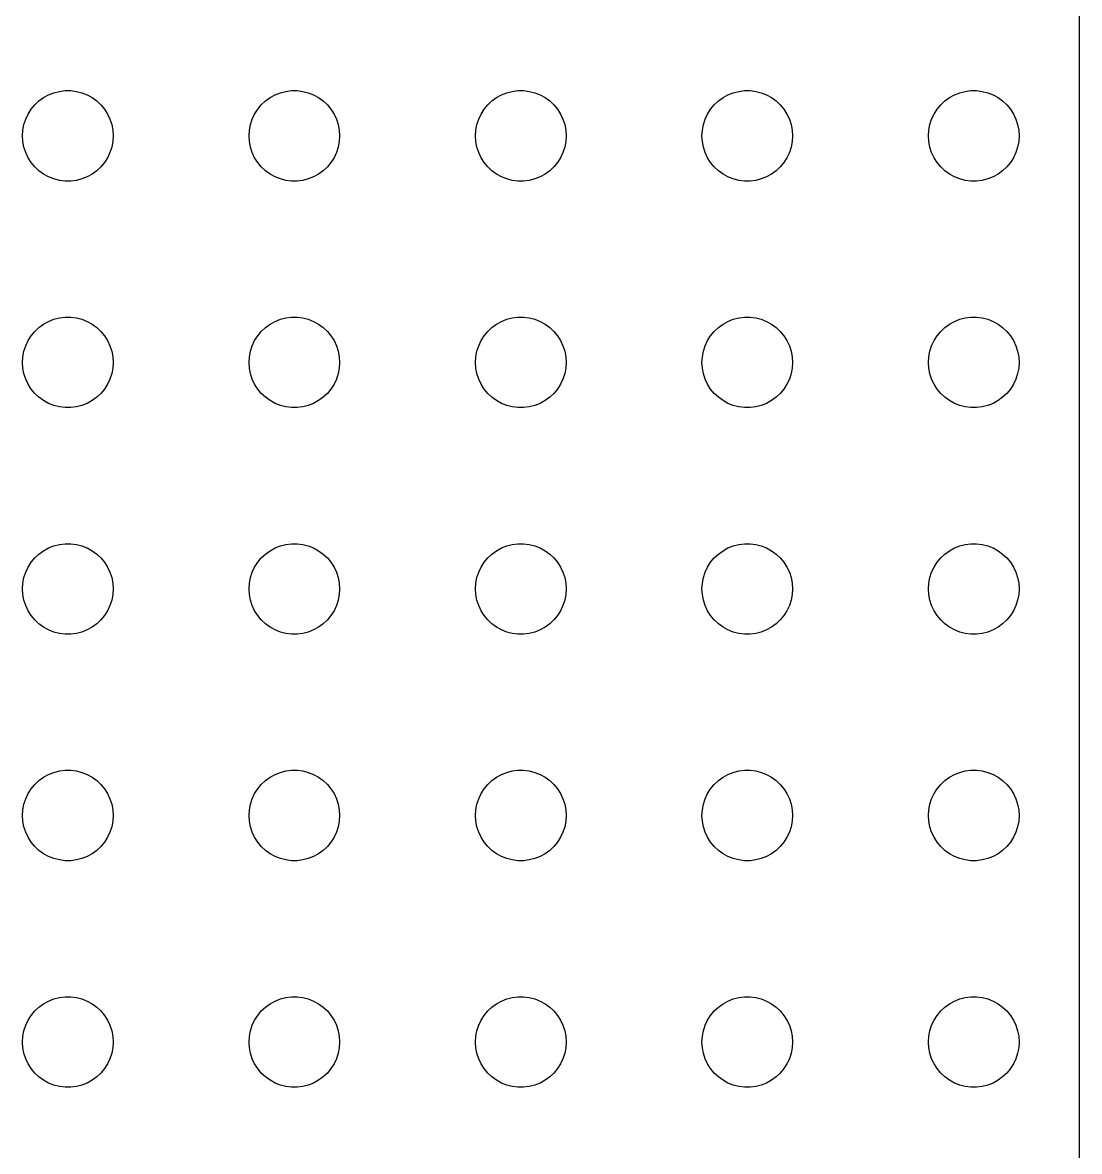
# Model space of a CAD drawing. Header units: metres. Extents: x -150 to 150, y -149 to 149.
# Drawn here: x 79.5 to 149.5, y -74.7 to 0 of the extents above; entities that cross this region are included whole.
import ezdxf

# ---------------------------------------------------------------- set-up
doc = ezdxf.new("R2010")
doc.units = ezdxf.units.M

msp = doc.modelspace()

# ---------------------------------------------------------------- linework, layer by layer
for p, q in [((149.5, -144.5), (149.5, 144.5)), ((80.3131, -5.44635), (80.5877, -5.18845)), ((80.5877, -5.18845), (80.8925, -4.96701)), ((80.8925, -4.96701), (81.2227, -4.78551)), ((81.2227, -4.78551), (81.573, -4.64682)), ((81.573, -4.64682), (81.9379, -4.55313)), ((81.9379, -4.55313), (82.3116, -4.50591)), ((82.3116, -4.50591), (82.6884, -4.50591)), ((82.6884, -4.50591), (83.0621, -4.55313)), ((83.0621, -4.55313), (83.427, -4.64682)), ((83.427, -4.64682), (83.7773, -4.78551)), ((83.7773, -4.78551), (84.1075, -4.96701)), ((84.1075, -4.96701), (84.4123, -5.18845)), ((84.4123, -5.18845), (84.6869, -5.44635)), ((95.3131, -5.44635), (95.5877, -5.18845)), ((95.5877, -5.18845), (95.8925, -4.96701)), ((95.8925, -4.96701), (96.2227, -4.78551)), ((96.2227, -4.78551), (96.573, -4.64682)), ((96.573, -4.64682), (96.9379, -4.55313)), ((96.9379, -4.55313), (97.3116, -4.50591)), ((97.3116, -4.50591), (97.6884, -4.50591)), ((97.6884, -4.50591), (98.0621, -4.55313)), ((98.0621, -4.55313), (98.427, -4.64682)), ((98.427, -4.64682), (98.7773, -4.78551)), ((98.7773, -4.78551), (99.1075, -4.96701)), ((99.1075, -4.96701), (99.4123, -5.18845)), ((99.4123, -5.18845), (99.6869, -5.44635)), ((110.313, -5.44635), (110.588, -5.18845)), ((110.588, -5.18845), (110.893, -4.96701)), ((110.893, -4.96701), (111.223, -4.78551)), ((111.223, -4.78551), (111.573, -4.64682)), ((111.573, -4.64682), (111.938, -4.55313)), ((111.938, -4.55313), (112.312, -4.50591)), ((112.312, -4.50591), (112.688, -4.50591)), ((112.688, -4.50591), (113.062, -4.55313)), ((113.062, -4.55313), (113.427, -4.64682)), ((113.427, -4.64682), (113.777, -4.78551)), ((113.777, -4.78551), (114.107, -4.96701)), ((114.107, -4.96701), (114.412, -5.18845)), ((114.412, -5.18845), (114.687, -5.44635)), ((125.313, -5.44635), (125.588, -5.18845)), ((125.588, -5.18845), (125.893, -4.96701)), ((125.893, -4.96701), (126.223, -4.78551)), ((126.223, -4.78551), (126.573, -4.64682)), ((126.573, -4.64682), (126.938, -4.55313)), ((126.938, -4.55313), (127.312, -4.50591)), ((127.312, -4.50591), (127.688, -4.50591)), ((127.688, -4.50591), (128.062, -4.55313)), ((128.062, -4.55313), (128.427, -4.64682)), ((128.427, -4.64682), (128.777, -4.78551)), ((128.777, -4.78551), (129.107, -4.96701)), ((129.107, -4.96701), (129.412, -5.18845)), ((129.412, -5.18845), (129.687, -5.44635)), ((140.313, -5.44635), (140.588, -5.18845)), ((140.588, -5.18845), (140.893, -4.96701)), ((140.893, -4.96701), (141.223, -4.78551)), ((141.223, -4.78551), (141.573, -4.64682)), ((141.573, -4.64682), (141.938, -4.55313)), ((141.938, -4.55313), (142.312, -4.50591)), ((142.312, -4.50591), (142.688, -4.50591)), ((142.688, -4.50591), (143.062, -4.55313)), ((143.062, -4.55313), (143.427, -4.64682)), ((143.427, -4.64682), (143.777, -4.78551)), ((143.777, -4.78551), (144.107, -4.96701)), ((144.107, -4.96701), (144.412, -5.18845)), ((144.412, -5.18845), (144.687, -5.44635)), ((79.8711, -6.05473), (80.073, -5.73663)), ((80.073, -5.73663), (80.3131, -5.44635)), ((84.6869, -5.44635), (84.927, -5.73663)), ((84.927, -5.73663), (85.1289, -6.05473)), ((94.8711, -6.05473), (95.073, -5.73663)), ((95.073, -5.73663), (95.3131, -5.44635)), ((99.6869, -5.44635), (99.927, -5.73663)), ((99.927, -5.73663), (100.129, -6.05473)), ((109.871, -6.05473), (110.073, -5.73663)), ((110.073, -5.73663), (110.313, -5.44635)), ((114.687, -5.44635), (114.927, -5.73663)), ((114.927, -5.73663), (115.129, -6.05473)), ((124.871, -6.05473), (125.073, -5.73663)), ((125.073, -5.73663), (125.313, -5.44635)), ((129.687, -5.44635), (129.927, -5.73663)), ((129.927, -5.73663), (130.129, -6.05473)), ((139.871, -6.05473), (140.073, -5.73663)), ((140.073, -5.73663), (140.313, -5.44635)), ((144.687, -5.44635), (144.927, -5.73663)), ((144.927, -5.73663), (145.129, -6.05473)), ((79.5943, -6.75392), (79.7107, -6.39561)), ((79.7107, -6.39561), (79.8711, -6.05473)), ((85.1289, -6.05473), (85.2893, -6.39561)), ((85.2893, -6.39561), (85.4057, -6.75392)), ((94.5943, -6.75392), (94.7107, -6.39561)), ((94.7107, -6.39561), (94.8711, -6.05473)), ((100.129, -6.05473), (100.289, -6.39561)), ((100.289, -6.39561), (100.406, -6.75392)), ((109.594, -6.75392), (109.711, -6.39561)), ((109.711, -6.39561), (109.871, -6.05473)), ((115.129, -6.05473), (115.289, -6.39561)), ((115.289, -6.39561), (115.406, -6.75392)), ((124.594, -6.75392), (124.711, -6.39561)), ((124.711, -6.39561), (124.871, -6.05473)), ((130.129, -6.05473), (130.289, -6.39561)), ((130.289, -6.39561), (130.406, -6.75392)), ((139.594, -6.75392), (139.711, -6.39561)), ((139.711, -6.39561), (139.871, -6.05473)), ((145.129, -6.05473), (145.289, -6.39561)), ((145.289, -6.39561), (145.406, -6.75392)), ((79.5, -7.5), (79.5237, -7.12399)), ((79.5237, -7.12399), (79.5943, -6.75392)), ((85.4057, -6.75392), (85.4763, -7.12399)), ((85.4763, -7.12399), (85.5, -7.5)), ((94.5, -7.5), (94.5237, -7.12399)), ((94.5237, -7.12399), (94.5943, -6.75392)), ((100.406, -6.75392), (100.476, -7.12399)), ((100.476, -7.12399), (100.5, -7.5)), ((109.5, -7.5), (109.524, -7.12399)), ((109.524, -7.12399), (109.594, -6.75392)), ((115.406, -6.75392), (115.476, -7.12399)), ((115.476, -7.12399), (115.5, -7.5)), ((124.5, -7.5), (124.524, -7.12399)), ((124.524, -7.12399), (124.594, -6.75392)), ((130.406, -6.75392), (130.476, -7.12399)), ((130.476, -7.12399), (130.5, -7.5)), ((139.5, -7.5), (139.524, -7.12399)), ((139.524, -7.12399), (139.594, -6.75392)), ((145.406, -6.75392), (145.476, -7.12399)), ((145.476, -7.12399), (145.5, -7.5)), ((79.5237, -7.87599), (79.5, -7.5)), ((79.5943, -8.24606), (79.5237, -7.87599)), ((85.4763, -7.87599), (85.4057, -8.24606)), ((85.5, -7.5), (85.4763, -7.87599)), ((94.5237, -7.87599), (94.5, -7.5)), ((94.5943, -8.24606), (94.5237, -7.87599)), ((100.476, -7.87599), (100.406, -8.24606)), ((100.5, -7.5), (100.476, -7.87599)), ((109.524, -7.87599), (109.5, -7.5)), ((109.594, -8.24606), (109.524, -7.87599)), ((115.476, -7.87599), (115.406, -8.24606)), ((115.5, -7.5), (115.476, -7.87599)), ((124.524, -7.87599), (124.5, -7.5)), ((124.594, -8.24606), (124.524, -7.87599)), ((130.476, -7.87599), (130.406, -8.24606)), ((130.5, -7.5), (130.476, -7.87599)), ((139.524, -7.87599), (139.5, -7.5)), ((139.594, -8.24606), (139.524, -7.87599)), ((145.476, -7.87599), (145.406, -8.24606)), ((145.5, -7.5), (145.476, -7.87599)), ((79.7107, -8.60437), (79.5943, -8.24606)), ((79.8711, -8.94525), (79.7107, -8.60437)), ((80.073, -9.26335), (79.8711, -8.94525)), ((85.1289, -8.94525), (84.927, -9.26335)), ((85.2893, -8.60437), (85.1289, -8.94525)), ((85.4057, -8.24606), (85.2893, -8.60437)), ((94.7107, -8.60437), (94.5943, -8.24606)), ((94.8711, -8.94525), (94.7107, -8.60437)), ((95.073, -9.26335), (94.8711, -8.94525)), ((100.129, -8.94525), (99.927, -9.26335)), ((100.289, -8.60437), (100.129, -8.94525)), ((100.406, -8.24606), (100.289, -8.60437)), ((109.711, -8.60437), (109.594, -8.24606)), ((109.871, -8.94525), (109.711, -8.60437)), ((110.073, -9.26335), (109.871, -8.94525)), ((115.129, -8.94525), (114.927, -9.26335)), ((115.289, -8.60437), (115.129, -8.94525)), ((115.406, -8.24606), (115.289, -8.60437)), ((124.711, -8.60437), (124.594, -8.24606)), ((124.871, -8.94525), (124.711, -8.60437)), ((125.073, -9.26335), (124.871, -8.94525)), ((130.129, -8.94525), (129.927, -9.26335)), ((130.289, -8.60437), (130.129, -8.94525)), ((130.406, -8.24606), (130.289, -8.60437)), ((139.711, -8.60437), (139.594, -8.24606)), ((139.871, -8.94525), (139.711, -8.60437)), ((140.073, -9.26335), (139.871, -8.94525)), ((145.129, -8.94525), (144.927, -9.26335)), ((145.289, -8.60437), (145.129, -8.94525)), ((145.406, -8.24606), (145.289, -8.60437)), ((80.3131, -9.55363), (80.073, -9.26335)), ((80.5877, -9.81154), (80.3131, -9.55363)), ((84.6869, -9.55363), (84.4123, -9.81154)), ((84.927, -9.26335), (84.6869, -9.55363)), ((95.3131, -9.55363), (95.073, -9.26335)), ((95.5877, -9.81154), (95.3131, -9.55363)), ((99.6869, -9.55363), (99.4123, -9.81154)), ((99.927, -9.26335), (99.6869, -9.55363)), ((110.313, -9.55363), (110.073, -9.26335)), ((110.588, -9.81154), (110.313, -9.55363)), ((114.687, -9.55363), (114.412, -9.81154)), ((114.927, -9.26335), (114.687, -9.55363)), ((125.313, -9.55363), (125.073, -9.26335)), ((125.588, -9.81154), (125.313, -9.55363)), ((129.687, -9.55363), (129.412, -9.81154)), ((129.927, -9.26335), (129.687, -9.55363)), ((140.313, -9.55363), (140.073, -9.26335)), ((140.588, -9.81154), (140.313, -9.55363)), ((144.687, -9.55363), (144.412, -9.81154)), ((144.927, -9.26335), (144.687, -9.55363)), ((80.8925, -10.033), (80.5877, -9.81154)), ((81.2227, -10.2145), (80.8925, -10.033)), ((81.573, -10.3532), (81.2227, -10.2145)), ((81.9379, -10.4469), (81.573, -10.3532)), ((82.3116, -10.4941), (81.9379, -10.4469)), ((83.0621, -10.4469), (82.6884, -10.4941)), ((83.427, -10.3532), (83.0621, -10.4469)), ((83.7773, -10.2145), (83.427, -10.3532)), ((84.1075, -10.033), (83.7773, -10.2145)), ((84.4123, -9.81154), (84.1075, -10.033)), ((95.8925, -10.033), (95.5877, -9.81154)), ((96.2227, -10.2145), (95.8925, -10.033)), ((96.573, -10.3532), (96.2227, -10.2145)), ((96.9379, -10.4469), (96.573, -10.3532)), ((97.3116, -10.4941), (96.9379, -10.4469)), ((98.0621, -10.4469), (97.6884, -10.4941)), ((98.427, -10.3532), (98.0621, -10.4469)), ((98.7773, -10.2145), (98.427, -10.3532)), ((99.1075, -10.033), (98.7773, -10.2145)), ((99.4123, -9.81154), (99.1075, -10.033)), ((110.893, -10.033), (110.588, -9.81154)), ((111.223, -10.2145), (110.893, -10.033)), ((111.573, -10.3532), (111.223, -10.2145)), ((111.938, -10.4469), (111.573, -10.3532)), ((112.312, -10.4941), (111.938, -10.4469)), ((113.062, -10.4469), (112.688, -10.4941)), ((113.427, -10.3532), (113.062, -10.4469)), ((113.777, -10.2145), (113.427, -10.3532)), ((114.107, -10.033), (113.777, -10.2145)), ((114.412, -9.81154), (114.107, -10.033)), ((125.893, -10.033), (125.588, -9.81154)), ((126.223, -10.2145), (125.893, -10.033)), ((126.573, -10.3532), (126.223, -10.2145)), ((126.938, -10.4469), (126.573, -10.3532)), ((127.312, -10.4941), (126.938, -10.4469)), ((128.062, -10.4469), (127.688, -10.4941)), ((128.427, -10.3532), (128.062, -10.4469)), ((128.777, -10.2145), (128.427, -10.3532)), ((129.107, -10.033), (128.777, -10.2145)), ((129.412, -9.81154), (129.107, -10.033)), ((140.893, -10.033), (140.588, -9.81154)), ((141.223, -10.2145), (140.893, -10.033)), ((141.573, -10.3532), (141.223, -10.2145)), ((141.938, -10.4469), (141.573, -10.3532)), ((142.312, -10.4941), (141.938, -10.4469)), ((143.062, -10.4469), (142.688, -10.4941)), ((143.427, -10.3532), (143.062, -10.4469)), ((143.777, -10.2145), (143.427, -10.3532)), ((144.107, -10.033), (143.777, -10.2145)), ((144.412, -9.81154), (144.107, -10.033)), ((82.6884, -10.4941), (82.3116, -10.4941)), ((97.6884, -10.4941), (97.3116, -10.4941)), ((112.688, -10.4941), (112.312, -10.4941)), ((127.688, -10.4941), (127.312, -10.4941)), ((142.688, -10.4941), (142.312, -10.4941)), ((80.5877, -20.1884), (80.8925, -19.967)), ((80.8925, -19.967), (81.2227, -19.7855)), ((81.2227, -19.7855), (81.573, -19.6468)), ((81.573, -19.6468), (81.9379, -19.5531)), ((81.9379, -19.5531), (82.3116, -19.5059)), ((82.3116, -19.5059), (82.6884, -19.5059)), ((82.6884, -19.5059), (83.0621, -19.5531)), ((83.0621, -19.5531), (83.427, -19.6468)), ((83.427, -19.6468), (83.7773, -19.7855)), ((83.7773, -19.7855), (84.1075, -19.967)), ((84.1075, -19.967), (84.4123, -20.1884)), ((95.5877, -20.1884), (95.8925, -19.967)), ((95.8925, -19.967), (96.2227, -19.7855)), ((96.2227, -19.7855), (96.573, -19.6468)), ((96.573, -19.6468), (96.9379, -19.5531)), ((96.9379, -19.5531), (97.3116, -19.5059)), ((97.3116, -19.5059), (97.6884, -19.5059)), ((97.6884, -19.5059), (98.0621, -19.5531)), ((98.0621, -19.5531), (98.427, -19.6468)), ((98.427, -19.6468), (98.7773, -19.7855)), ((98.7773, -19.7855), (99.1075, -19.967)), ((99.1075, -19.967), (99.4123, -20.1884)), ((110.588, -20.1884), (110.893, -19.967)), ((110.893, -19.967), (111.223, -19.7855)), ((111.223, -19.7855), (111.573, -19.6468)), ((111.573, -19.6468), (111.938, -19.5531)), ((111.938, -19.5531), (112.312, -19.5059)), ((112.312, -19.5059), (112.688, -19.5059)), ((112.688, -19.5059), (113.062, -19.5531)), ((113.062, -19.5531), (113.427, -19.6468)), ((113.427, -19.6468), (113.777, -19.7855)), ((113.777, -19.7855), (114.107, -19.967)), ((114.107, -19.967), (114.412, -20.1884)), ((125.588, -20.1884), (125.893, -19.967)), ((125.893, -19.967), (126.223, -19.7855)), ((126.223, -19.7855), (126.573, -19.6468)), ((126.573, -19.6468), (126.938, -19.5531)), ((126.938, -19.5531), (127.312, -19.5059)), ((127.312, -19.5059), (127.688, -19.5059)), ((127.688, -19.5059), (128.062, -19.5531)), ((128.062, -19.5531), (128.427, -19.6468)), ((128.427, -19.6468), (128.777, -19.7855)), ((128.777, -19.7855), (129.107, -19.967)), ((129.107, -19.967), (129.412, -20.1884)), ((140.588, -20.1884), (140.893, -19.967)), ((140.893, -19.967), (141.223, -19.7855)), ((141.223, -19.7855), (141.573, -19.6468)), ((141.573, -19.6468), (141.938, -19.5531)), ((141.938, -19.5531), (142.312, -19.5059)), ((142.312, -19.5059), (142.688, -19.5059)), ((142.688, -19.5059), (143.062, -19.5531)), ((143.062, -19.5531), (143.427, -19.6468)), ((143.427, -19.6468), (143.777, -19.7855)), ((143.777, -19.7855), (144.107, -19.967)), ((144.107, -19.967), (144.412, -20.1884)), ((79.8711, -21.0547), (80.073, -20.7366)), ((80.073, -20.7366), (80.3131, -20.4464)), ((80.3131, -20.4464), (80.5877, -20.1884)), ((84.4123, -20.1884), (84.6869, -20.4464)), ((84.6869, -20.4464), (84.927, -20.7366)), ((84.927, -20.7366), (85.1289, -21.0547)), ((94.8711, -21.0547), (95.073, -20.7366)), ((95.073, -20.7366), (95.3131, -20.4464)), ((95.3131, -20.4464), (95.5877, -20.1884)), ((99.4123, -20.1884), (99.6869, -20.4464)), ((99.6869, -20.4464), (99.927, -20.7366)), ((99.927, -20.7366), (100.129, -21.0547)), ((109.871, -21.0547), (110.073, -20.7366)), ((110.073, -20.7366), (110.313, -20.4464)), ((110.313, -20.4464), (110.588, -20.1884)), ((114.412, -20.1884), (114.687, -20.4464)), ((114.687, -20.4464), (114.927, -20.7366)), ((114.927, -20.7366), (115.129, -21.0547)), ((124.871, -21.0547), (125.073, -20.7366)), ((125.073, -20.7366), (125.313, -20.4464)), ((125.313, -20.4464), (125.588, -20.1884)), ((129.412, -20.1884), (129.687, -20.4464)), ((129.687, -20.4464), (129.927, -20.7366)), ((129.927, -20.7366), (130.129, -21.0547)), ((139.871, -21.0547), (140.073, -20.7366)), ((140.073, -20.7366), (140.313, -20.4464)), ((140.313, -20.4464), (140.588, -20.1884)), ((144.412, -20.1884), (144.687, -20.4464)), ((144.687, -20.4464), (144.927, -20.7366)), ((144.927, -20.7366), (145.129, -21.0547)), ((79.5943, -21.7539), (79.7107, -21.3956)), ((79.7107, -21.3956), (79.8711, -21.0547)), ((85.1289, -21.0547), (85.2893, -21.3956)), ((85.2893, -21.3956), (85.4057, -21.7539)), ((94.5943, -21.7539), (94.7107, -21.3956)), ((94.7107, -21.3956), (94.8711, -21.0547)), ((100.129, -21.0547), (100.289, -21.3956)), ((100.289, -21.3956), (100.406, -21.7539)), ((109.594, -21.7539), (109.711, -21.3956)), ((109.711, -21.3956), (109.871, -21.0547)), ((115.129, -21.0547), (115.289, -21.3956)), ((115.289, -21.3956), (115.406, -21.7539)), ((124.594, -21.7539), (124.711, -21.3956)), ((124.711, -21.3956), (124.871, -21.0547)), ((130.129, -21.0547), (130.289, -21.3956)), ((130.289, -21.3956), (130.406, -21.7539)), ((139.594, -21.7539), (139.711, -21.3956)), ((139.711, -21.3956), (139.871, -21.0547)), ((145.129, -21.0547), (145.289, -21.3956)), ((145.289, -21.3956), (145.406, -21.7539)), ((79.5, -22.5), (79.5237, -22.124)), ((79.5237, -22.124), (79.5943, -21.7539)), ((85.4057, -21.7539), (85.4763, -22.124)), ((85.4763, -22.124), (85.5, -22.5)), ((94.5, -22.5), (94.5237, -22.124)), ((94.5237, -22.124), (94.5943, -21.7539)), ((100.406, -21.7539), (100.476, -22.124)), ((100.476, -22.124), (100.5, -22.5)), ((109.5, -22.5), (109.524, -22.124)), ((109.524, -22.124), (109.594, -21.7539)), ((115.406, -21.7539), (115.476, -22.124)), ((115.476, -22.124), (115.5, -22.5)), ((124.5, -22.5), (124.524, -22.124)), ((124.524, -22.124), (124.594, -21.7539)), ((130.406, -21.7539), (130.476, -22.124)), ((130.476, -22.124), (130.5, -22.5)), ((139.5, -22.5), (139.524, -22.124)), ((139.524, -22.124), (139.594, -21.7539)), ((145.406, -21.7539), (145.476, -22.124)), ((145.476, -22.124), (145.5, -22.5)), ((79.5237, -22.876), (79.5, -22.5)), ((79.5943, -23.2461), (79.5237, -22.876)), ((85.4763, -22.876), (85.4057, -23.2461)), ((85.5, -22.5), (85.4763, -22.876)), ((94.5237, -22.876), (94.5, -22.5)), ((94.5943, -23.2461), (94.5237, -22.876)), ((100.476, -22.876), (100.406, -23.2461)), ((100.5, -22.5), (100.476, -22.876)), ((109.524, -22.876), (109.5, -22.5)), ((109.594, -23.2461), (109.524, -22.876)), ((115.476, -22.876), (115.406, -23.2461)), ((115.5, -22.5), (115.476, -22.876)), ((124.524, -22.876), (124.5, -22.5)), ((124.594, -23.2461), (124.524, -22.876)), ((130.476, -22.876), (130.406, -23.2461)), ((130.5, -22.5), (130.476, -22.876)), ((139.524, -22.876), (139.5, -22.5)), ((139.594, -23.2461), (139.524, -22.876)), ((145.476, -22.876), (145.406, -23.2461)), ((145.5, -22.5), (145.476, -22.876)), ((79.7107, -23.6044), (79.5943, -23.2461)), ((79.8711, -23.9453), (79.7107, -23.6044)), ((85.2893, -23.6044), (85.1289, -23.9453)), ((85.4057, -23.2461), (85.2893, -23.6044)), ((94.7107, -23.6044), (94.5943, -23.2461)), ((94.8711, -23.9453), (94.7107, -23.6044)), ((100.289, -23.6044), (100.129, -23.9453)), ((100.406, -23.2461), (100.289, -23.6044)), ((109.711, -23.6044), (109.594, -23.2461)), ((109.871, -23.9453), (109.711, -23.6044)), ((115.289, -23.6044), (115.129, -23.9453)), ((115.406, -23.2461), (115.289, -23.6044)), ((124.711, -23.6044), (124.594, -23.2461)), ((124.871, -23.9453), (124.711, -23.6044)), ((130.289, -23.6044), (130.129, -23.9453)), ((130.406, -23.2461), (130.289, -23.6044)), ((139.711, -23.6044), (139.594, -23.2461)), ((139.871, -23.9453), (139.711, -23.6044)), ((145.289, -23.6044), (145.129, -23.9453)), ((145.406, -23.2461), (145.289, -23.6044)), ((80.073, -24.2634), (79.8711, -23.9453)), ((80.3131, -24.5536), (80.073, -24.2634)), ((80.5877, -24.8115), (80.3131, -24.5536)), ((84.6869, -24.5536), (84.4123, -24.8115)), ((84.927, -24.2634), (84.6869, -24.5536)), ((85.1289, -23.9453), (84.927, -24.2634)), ((95.073, -24.2634), (94.8711, -23.9453)), ((95.3131, -24.5536), (95.073, -24.2634)), ((95.5877, -24.8115), (95.3131, -24.5536)), ((99.6869, -24.5536), (99.4123, -24.8115)), ((99.927, -24.2634), (99.6869, -24.5536)), ((100.129, -23.9453), (99.927, -24.2634)), ((110.073, -24.2634), (109.871, -23.9453)), ((110.313, -24.5536), (110.073, -24.2634)), ((110.588, -24.8115), (110.313, -24.5536)), ((114.687, -24.5536), (114.412, -24.8115)), ((114.927, -24.2634), (114.687, -24.5536)), ((115.129, -23.9453), (114.927, -24.2634)), ((125.073, -24.2634), (124.871, -23.9453)), ((125.313, -24.5536), (125.073, -24.2634)), ((125.588, -24.8115), (125.313, -24.5536)), ((129.687, -24.5536), (129.412, -24.8115)), ((129.927, -24.2634), (129.687, -24.5536)), ((130.129, -23.9453), (129.927, -24.2634)), ((140.073, -24.2634), (139.871, -23.9453)), ((140.313, -24.5536), (140.073, -24.2634)), ((140.588, -24.8115), (140.313, -24.5536)), ((144.687, -24.5536), (144.412, -24.8115)), ((144.927, -24.2634), (144.687, -24.5536)), ((145.129, -23.9453), (144.927, -24.2634)), ((80.8925, -25.033), (80.5877, -24.8115)), ((81.2227, -25.2145), (80.8925, -25.033)), ((81.573, -25.3532), (81.2227, -25.2145)), ((81.9379, -25.4469), (81.573, -25.3532)), ((83.427, -25.3532), (83.0621, -25.4469)), ((83.7773, -25.2145), (83.427, -25.3532)), ((84.1075, -25.033), (83.7773, -25.2145)), ((84.4123, -24.8115), (84.1075, -25.033)), ((95.8925, -25.033), (95.5877, -24.8115)), ((96.2227, -25.2145), (95.8925, -25.033)), ((96.573, -25.3532), (96.2227, -25.2145)), ((96.9379, -25.4469), (96.573, -25.3532)), ((98.427, -25.3532), (98.0621, -25.4469)), ((98.7773, -25.2145), (98.427, -25.3532)), ((99.1075, -25.033), (98.7773, -25.2145)), ((99.4123, -24.8115), (99.1075, -25.033)), ((110.893, -25.033), (110.588, -24.8115)), ((111.223, -25.2145), (110.893, -25.033)), ((111.573, -25.3532), (111.223, -25.2145)), ((111.938, -25.4469), (111.573, -25.3532)), ((113.427, -25.3532), (113.062, -25.4469)), ((113.777, -25.2145), (113.427, -25.3532)), ((114.107, -25.033), (113.777, -25.2145)), ((114.412, -24.8115), (114.107, -25.033)), ((125.893, -25.033), (125.588, -24.8115)), ((126.223, -25.2145), (125.893, -25.033)), ((126.573, -25.3532), (126.223, -25.2145)), ((126.938, -25.4469), (126.573, -25.3532)), ((128.427, -25.3532), (128.062, -25.4469)), ((128.777, -25.2145), (128.427, -25.3532)), ((129.107, -25.033), (128.777, -25.2145)), ((129.412, -24.8115), (129.107, -25.033)), ((140.893, -25.033), (140.588, -24.8115)), ((141.223, -25.2145), (140.893, -25.033)), ((141.573, -25.3532), (141.223, -25.2145)), ((141.938, -25.4469), (141.573, -25.3532)), ((143.427, -25.3532), (143.062, -25.4469)), ((143.777, -25.2145), (143.427, -25.3532)), ((144.107, -25.033), (143.777, -25.2145)), ((144.412, -24.8115), (144.107, -25.033)), ((82.3116, -25.4941), (81.9379, -25.4469)), ((82.6884, -25.4941), (82.3116, -25.4941)), ((83.0621, -25.4469), (82.6884, -25.4941)), ((97.3116, -25.4941), (96.9379, -25.4469)), ((97.6884, -25.4941), (97.3116, -25.4941)), ((98.0621, -25.4469), (97.6884, -25.4941)), ((112.312, -25.4941), (111.938, -25.4469)), ((112.688, -25.4941), (112.312, -25.4941)), ((113.062, -25.4469), (112.688, -25.4941)), ((127.312, -25.4941), (126.938, -25.4469)), ((127.688, -25.4941), (127.312, -25.4941)), ((128.062, -25.4469), (127.688, -25.4941)), ((142.312, -25.4941), (141.938, -25.4469)), ((142.688, -25.4941), (142.312, -25.4941)), ((143.062, -25.4469), (142.688, -25.4941)), ((80.5877, -35.1885), (80.8925, -34.967)), ((80.8925, -34.967), (81.2227, -34.7855)), ((81.2227, -34.7855), (81.573, -34.6468)), ((81.573, -34.6468), (81.9379, -34.5531)), ((81.9379, -34.5531), (82.3116, -34.5059)), ((82.3116, -34.5059), (82.6884, -34.5059)), ((82.6884, -34.5059), (83.0621, -34.5531)), ((83.0621, -34.5531), (83.427, -34.6468)), ((83.427, -34.6468), (83.7773, -34.7855)), ((83.7773, -34.7855), (84.1075, -34.967)), ((84.1075, -34.967), (84.4123, -35.1885)), ((95.5877, -35.1885), (95.8925, -34.967)), ((95.8925, -34.967), (96.2227, -34.7855)), ((96.2227, -34.7855), (96.573, -34.6468)), ((96.573, -34.6468), (96.9379, -34.5531)), ((96.9379, -34.5531), (97.3116, -34.5059)), ((97.3116, -34.5059), (97.6884, -34.5059)), ((97.6884, -34.5059), (98.0621, -34.5531)), ((98.0621, -34.5531), (98.427, -34.6468)), ((98.427, -34.6468), (98.7773, -34.7855)), ((98.7773, -34.7855), (99.1075, -34.967)), ((99.1075, -34.967), (99.4123, -35.1885)), ((110.588, -35.1885), (110.893, -34.967)), ((110.893, -34.967), (111.223, -34.7855)), ((111.223, -34.7855), (111.573, -34.6468)), ((111.573, -34.6468), (111.938, -34.5531)), ((111.938, -34.5531), (112.312, -34.5059)), ((112.312, -34.5059), (112.688, -34.5059)), ((112.688, -34.5059), (113.062, -34.5531)), ((113.062, -34.5531), (113.427, -34.6468)), ((113.427, -34.6468), (113.777, -34.7855)), ((113.777, -34.7855), (114.107, -34.967)), ((114.107, -34.967), (114.412, -35.1885)), ((125.588, -35.1885), (125.893, -34.967)), ((125.893, -34.967), (126.223, -34.7855)), ((126.223, -34.7855), (126.573, -34.6468)), ((126.573, -34.6468), (126.938, -34.5531)), ((126.938, -34.5531), (127.312, -34.5059)), ((127.312, -34.5059), (127.688, -34.5059)), ((127.688, -34.5059), (128.062, -34.5531)), ((128.062, -34.5531), (128.427, -34.6468)), ((128.427, -34.6468), (128.777, -34.7855)), ((128.777, -34.7855), (129.107, -34.967)), ((129.107, -34.967), (129.412, -35.1885)), ((140.588, -35.1885), (140.893, -34.967)), ((140.893, -34.967), (141.223, -34.7855)), ((141.223, -34.7855), (141.573, -34.6468)), ((141.573, -34.6468), (141.938, -34.5531)), ((141.938, -34.5531), (142.312, -34.5059)), ((142.312, -34.5059), (142.688, -34.5059)), ((142.688, -34.5059), (143.062, -34.5531)), ((143.062, -34.5531), (143.427, -34.6468)), ((143.427, -34.6468), (143.777, -34.7855)), ((143.777, -34.7855), (144.107, -34.967)), ((144.107, -34.967), (144.412, -35.1885)), ((79.8711, -36.0547), (80.073, -35.7366)), ((80.073, -35.7366), (80.3131, -35.4464)), ((80.3131, -35.4464), (80.5877, -35.1885)), ((84.4123, -35.1885), (84.6869, -35.4464)), ((84.6869, -35.4464), (84.927, -35.7366)), ((84.927, -35.7366), (85.1289, -36.0547)), ((94.8711, -36.0547), (95.073, -35.7366)), ((95.073, -35.7366), (95.3131, -35.4464)), ((95.3131, -35.4464), (95.5877, -35.1885)), ((99.4123, -35.1885), (99.6869, -35.4464)), ((99.6869, -35.4464), (99.927, -35.7366)), ((99.927, -35.7366), (100.129, -36.0547)), ((109.871, -36.0547), (110.073, -35.7366)), ((110.073, -35.7366), (110.313, -35.4464)), ((110.313, -35.4464), (110.588, -35.1885)), ((114.412, -35.1885), (114.687, -35.4464)), ((114.687, -35.4464), (114.927, -35.7366)), ((114.927, -35.7366), (115.129, -36.0547)), ((124.871, -36.0547), (125.073, -35.7366)), ((125.073, -35.7366), (125.313, -35.4464)), ((125.313, -35.4464), (125.588, -35.1885)), ((129.412, -35.1885), (129.687, -35.4464)), ((129.687, -35.4464), (129.927, -35.7366)), ((129.927, -35.7366), (130.129, -36.0547)), ((139.871, -36.0547), (140.073, -35.7366)), ((140.073, -35.7366), (140.313, -35.4464)), ((140.313, -35.4464), (140.588, -35.1885)), ((144.412, -35.1885), (144.687, -35.4464)), ((144.687, -35.4464), (144.927, -35.7366)), ((144.927, -35.7366), (145.129, -36.0547)), ((79.5943, -36.7539), (79.7107, -36.3956)), ((79.7107, -36.3956), (79.8711, -36.0547)), ((85.1289, -36.0547), (85.2893, -36.3956)), ((85.2893, -36.3956), (85.4057, -36.7539)), ((94.5943, -36.7539), (94.7107, -36.3956)), ((94.7107, -36.3956), (94.8711, -36.0547)), ((100.129, -36.0547), (100.289, -36.3956)), ((100.289, -36.3956), (100.406, -36.7539)), ((109.594, -36.7539), (109.711, -36.3956)), ((109.711, -36.3956), (109.871, -36.0547)), ((115.129, -36.0547), (115.289, -36.3956)), ((115.289, -36.3956), (115.406, -36.7539)), ((124.594, -36.7539), (124.711, -36.3956)), ((124.711, -36.3956), (124.871, -36.0547)), ((130.129, -36.0547), (130.289, -36.3956)), ((130.289, -36.3956), (130.406, -36.7539)), ((139.594, -36.7539), (139.711, -36.3956)), ((139.711, -36.3956), (139.871, -36.0547)), ((145.129, -36.0547), (145.289, -36.3956)), ((145.289, -36.3956), (145.406, -36.7539)), ((79.5, -37.5), (79.5237, -37.124)), ((79.5237, -37.124), (79.5943, -36.7539)), ((85.4057, -36.7539), (85.4763, -37.124)), ((85.4763, -37.124), (85.5, -37.5)), ((94.5, -37.5), (94.5237, -37.124)), ((94.5237, -37.124), (94.5943, -36.7539)), ((100.406, -36.7539), (100.476, -37.124)), ((100.476, -37.124), (100.5, -37.5)), ((109.5, -37.5), (109.524, -37.124)), ((109.524, -37.124), (109.594, -36.7539)), ((115.406, -36.7539), (115.476, -37.124)), ((115.476, -37.124), (115.5, -37.5)), ((124.5, -37.5), (124.524, -37.124)), ((124.524, -37.124), (124.594, -36.7539)), ((130.406, -36.7539), (130.476, -37.124)), ((130.476, -37.124), (130.5, -37.5)), ((139.5, -37.5), (139.524, -37.124)), ((139.524, -37.124), (139.594, -36.7539)), ((145.406, -36.7539), (145.476, -37.124)), ((145.476, -37.124), (145.5, -37.5)), ((79.5237, -37.876), (79.5, -37.5)), ((79.5943, -38.2461), (79.5237, -37.876)), ((85.4763, -37.876), (85.4057, -38.2461)), ((85.5, -37.5), (85.4763, -37.876)), ((94.5237, -37.876), (94.5, -37.5)), ((94.5943, -38.2461), (94.5237, -37.876)), ((100.476, -37.876), (100.406, -38.2461)), ((100.5, -37.5), (100.476, -37.876)), ((109.524, -37.876), (109.5, -37.5)), ((109.594, -38.2461), (109.524, -37.876)), ((115.476, -37.876), (115.406, -38.2461)), ((115.5, -37.5), (115.476, -37.876)), ((124.524, -37.876), (124.5, -37.5)), ((124.594, -38.2461), (124.524, -37.876)), ((130.476, -37.876), (130.406, -38.2461)), ((130.5, -37.5), (130.476, -37.876)), ((139.524, -37.876), (139.5, -37.5)), ((139.594, -38.2461), (139.524, -37.876)), ((145.476, -37.876), (145.406, -38.2461)), ((145.5, -37.5), (145.476, -37.876)), ((79.7107, -38.6044), (79.5943, -38.2461)), ((79.8711, -38.9453), (79.7107, -38.6044)), ((85.2893, -38.6044), (85.1289, -38.9453)), ((85.4057, -38.2461), (85.2893, -38.6044)), ((94.7107, -38.6044), (94.5943, -38.2461)), ((94.8711, -38.9453), (94.7107, -38.6044)), ((100.289, -38.6044), (100.129, -38.9453)), ((100.406, -38.2461), (100.289, -38.6044)), ((109.711, -38.6044), (109.594, -38.2461)), ((109.871, -38.9453), (109.711, -38.6044)), ((115.289, -38.6044), (115.129, -38.9453)), ((115.406, -38.2461), (115.289, -38.6044)), ((124.711, -38.6044), (124.594, -38.2461)), ((124.871, -38.9453), (124.711, -38.6044)), ((130.289, -38.6044), (130.129, -38.9453)), ((130.406, -38.2461), (130.289, -38.6044)), ((139.711, -38.6044), (139.594, -38.2461)), ((139.871, -38.9453), (139.711, -38.6044)), ((145.289, -38.6044), (145.129, -38.9453)), ((145.406, -38.2461), (145.289, -38.6044)), ((80.073, -39.2634), (79.8711, -38.9453)), ((80.3131, -39.5536), (80.073, -39.2634)), ((80.5877, -39.8115), (80.3131, -39.5536)), ((84.6869, -39.5536), (84.4123, -39.8115)), ((84.927, -39.2634), (84.6869, -39.5536)), ((85.1289, -38.9453), (84.927, -39.2634)), ((95.073, -39.2634), (94.8711, -38.9453)), ((95.3131, -39.5536), (95.073, -39.2634)), ((95.5877, -39.8115), (95.3131, -39.5536)), ((99.6869, -39.5536), (99.4123, -39.8115)), ((99.927, -39.2634), (99.6869, -39.5536)), ((100.129, -38.9453), (99.927, -39.2634)), ((110.073, -39.2634), (109.871, -38.9453)), ((110.313, -39.5536), (110.073, -39.2634)), ((110.588, -39.8115), (110.313, -39.5536)), ((114.687, -39.5536), (114.412, -39.8115)), ((114.927, -39.2634), (114.687, -39.5536)), ((115.129, -38.9453), (114.927, -39.2634)), ((125.073, -39.2634), (124.871, -38.9453)), ((125.313, -39.5536), (125.073, -39.2634)), ((125.588, -39.8115), (125.313, -39.5536)), ((129.687, -39.5536), (129.412, -39.8115)), ((129.927, -39.2634), (129.687, -39.5536)), ((130.129, -38.9453), (129.927, -39.2634)), ((140.073, -39.2634), (139.871, -38.9453)), ((140.313, -39.5536), (140.073, -39.2634)), ((140.588, -39.8115), (140.313, -39.5536)), ((144.687, -39.5536), (144.412, -39.8115)), ((144.927, -39.2634), (144.687, -39.5536)), ((145.129, -38.9453), (144.927, -39.2634)), ((80.8925, -40.033), (80.5877, -39.8115)), ((81.2227, -40.2145), (80.8925, -40.033)), ((81.573, -40.3532), (81.2227, -40.2145)), ((81.9379, -40.4469), (81.573, -40.3532)), ((83.427, -40.3532), (83.0621, -40.4469)), ((83.7773, -40.2145), (83.427, -40.3532)), ((84.1075, -40.033), (83.7773, -40.2145)), ((84.4123, -39.8115), (84.1075, -40.033)), ((95.8925, -40.033), (95.5877, -39.8115)), ((96.2227, -40.2145), (95.8925, -40.033)), ((96.573, -40.3532), (96.2227, -40.2145)), ((96.9379, -40.4469), (96.573, -40.3532)), ((98.427, -40.3532), (98.0621, -40.4469)), ((98.7773, -40.2145), (98.427, -40.3532)), ((99.1075, -40.033), (98.7773, -40.2145)), ((99.4123, -39.8115), (99.1075, -40.033)), ((110.893, -40.033), (110.588, -39.8115)), ((111.223, -40.2145), (110.893, -40.033)), ((111.573, -40.3532), (111.223, -40.2145)), ((111.938, -40.4469), (111.573, -40.3532)), ((113.427, -40.3532), (113.062, -40.4469)), ((113.777, -40.2145), (113.427, -40.3532)), ((114.107, -40.033), (113.777, -40.2145)), ((114.412, -39.8115), (114.107, -40.033)), ((125.893, -40.033), (125.588, -39.8115)), ((126.223, -40.2145), (125.893, -40.033)), ((126.573, -40.3532), (126.223, -40.2145)), ((126.938, -40.4469), (126.573, -40.3532)), ((128.427, -40.3532), (128.062, -40.4469)), ((128.777, -40.2145), (128.427, -40.3532)), ((129.107, -40.033), (128.777, -40.2145)), ((129.412, -39.8115), (129.107, -40.033)), ((140.893, -40.033), (140.588, -39.8115)), ((141.223, -40.2145), (140.893, -40.033)), ((141.573, -40.3532), (141.223, -40.2145)), ((141.938, -40.4469), (141.573, -40.3532)), ((143.427, -40.3532), (143.062, -40.4469)), ((143.777, -40.2145), (143.427, -40.3532)), ((144.107, -40.033), (143.777, -40.2145)), ((144.412, -39.8115), (144.107, -40.033)), ((82.3116, -40.4941), (81.9379, -40.4469)), ((82.6884, -40.4941), (82.3116, -40.4941)), ((83.0621, -40.4469), (82.6884, -40.4941)), ((97.3116, -40.4941), (96.9379, -40.4469)), ((97.6884, -40.4941), (97.3116, -40.4941)), ((98.0621, -40.4469), (97.6884, -40.4941)), ((112.312, -40.4941), (111.938, -40.4469)), ((112.688, -40.4941), (112.312, -40.4941)), ((113.062, -40.4469), (112.688, -40.4941)), ((127.312, -40.4941), (126.938, -40.4469)), ((127.688, -40.4941), (127.312, -40.4941)), ((128.062, -40.4469), (127.688, -40.4941)), ((142.312, -40.4941), (141.938, -40.4469)), ((142.688, -40.4941), (142.312, -40.4941)), ((143.062, -40.4469), (142.688, -40.4941)), ((80.5877, -50.1885), (80.8925, -49.967)), ((80.8925, -49.967), (81.2227, -49.7855)), ((81.2227, -49.7855), (81.573, -49.6468)), ((81.573, -49.6468), (81.9379, -49.5531)), ((81.9379, -49.5531), (82.3116, -49.5059)), ((82.3116, -49.5059), (82.6884, -49.5059)), ((82.6884, -49.5059), (83.0621, -49.5531)), ((83.0621, -49.5531), (83.427, -49.6468)), ((83.427, -49.6468), (83.7773, -49.7855)), ((83.7773, -49.7855), (84.1075, -49.967)), ((84.1075, -49.967), (84.4123, -50.1885)), ((95.5877, -50.1885), (95.8925, -49.967)), ((95.8925, -49.967), (96.2227, -49.7855)), ((96.2227, -49.7855), (96.573, -49.6468)), ((96.573, -49.6468), (96.9379, -49.5531)), ((96.9379, -49.5531), (97.3116, -49.5059)), ((97.3116, -49.5059), (97.6884, -49.5059)), ((97.6884, -49.5059), (98.0621, -49.5531)), ((98.0621, -49.5531), (98.427, -49.6468)), ((98.427, -49.6468), (98.7773, -49.7855)), ((98.7773, -49.7855), (99.1075, -49.967)), ((99.1075, -49.967), (99.4123, -50.1885)), ((110.588, -50.1885), (110.893, -49.967)), ((110.893, -49.967), (111.223, -49.7855)), ((111.223, -49.7855), (111.573, -49.6468)), ((111.573, -49.6468), (111.938, -49.5531)), ((111.938, -49.5531), (112.312, -49.5059)), ((112.312, -49.5059), (112.688, -49.5059)), ((112.688, -49.5059), (113.062, -49.5531)), ((113.062, -49.5531), (113.427, -49.6468)), ((113.427, -49.6468), (113.777, -49.7855)), ((113.777, -49.7855), (114.107, -49.967)), ((114.107, -49.967), (114.412, -50.1885)), ((125.588, -50.1885), (125.893, -49.967)), ((125.893, -49.967), (126.223, -49.7855)), ((126.223, -49.7855), (126.573, -49.6468)), ((126.573, -49.6468), (126.938, -49.5531)), ((126.938, -49.5531), (127.312, -49.5059)), ((127.312, -49.5059), (127.688, -49.5059)), ((127.688, -49.5059), (128.062, -49.5531)), ((128.062, -49.5531), (128.427, -49.6468)), ((128.427, -49.6468), (128.777, -49.7855)), ((128.777, -49.7855), (129.107, -49.967)), ((129.107, -49.967), (129.412, -50.1885)), ((140.588, -50.1885), (140.893, -49.967)), ((140.893, -49.967), (141.223, -49.7855)), ((141.223, -49.7855), (141.573, -49.6468)), ((141.573, -49.6468), (141.938, -49.5531)), ((141.938, -49.5531), (142.312, -49.5059)), ((142.312, -49.5059), (142.688, -49.5059)), ((142.688, -49.5059), (143.062, -49.5531)), ((143.062, -49.5531), (143.427, -49.6468)), ((143.427, -49.6468), (143.777, -49.7855)), ((143.777, -49.7855), (144.107, -49.967)), ((144.107, -49.967), (144.412, -50.1885)), ((79.8711, -51.0547), (80.073, -50.7366)), ((80.073, -50.7366), (80.3131, -50.4464)), ((80.3131, -50.4464), (80.5877, -50.1885)), ((84.4123, -50.1885), (84.6869, -50.4464)), ((84.6869, -50.4464), (84.927, -50.7366)), ((84.927, -50.7366), (85.1289, -51.0547)), ((94.8711, -51.0547), (95.073, -50.7366)), ((95.073, -50.7366), (95.3131, -50.4464)), ((95.3131, -50.4464), (95.5877, -50.1885)), ((99.4123, -50.1885), (99.6869, -50.4464)), ((99.6869, -50.4464), (99.927, -50.7366)), ((99.927, -50.7366), (100.129, -51.0547)), ((109.871, -51.0547), (110.073, -50.7366)), ((110.073, -50.7366), (110.313, -50.4464)), ((110.313, -50.4464), (110.588, -50.1885)), ((114.412, -50.1885), (114.687, -50.4464)), ((114.687, -50.4464), (114.927, -50.7366)), ((114.927, -50.7366), (115.129, -51.0547)), ((124.871, -51.0547), (125.073, -50.7366)), ((125.073, -50.7366), (125.313, -50.4464)), ((125.313, -50.4464), (125.588, -50.1885)), ((129.412, -50.1885), (129.687, -50.4464)), ((129.687, -50.4464), (129.927, -50.7366)), ((129.927, -50.7366), (130.129, -51.0547)), ((139.871, -51.0547), (140.073, -50.7366)), ((140.073, -50.7366), (140.313, -50.4464)), ((140.313, -50.4464), (140.588, -50.1885)), ((144.412, -50.1885), (144.687, -50.4464)), ((144.687, -50.4464), (144.927, -50.7366)), ((144.927, -50.7366), (145.129, -51.0547)), ((79.5943, -51.7539), (79.7107, -51.3956)), ((79.7107, -51.3956), (79.8711, -51.0547)), ((85.1289, -51.0547), (85.2893, -51.3956)), ((85.2893, -51.3956), (85.4057, -51.7539)), ((94.5943, -51.7539), (94.7107, -51.3956)), ((94.7107, -51.3956), (94.8711, -51.0547)), ((100.129, -51.0547), (100.289, -51.3956)), ((100.289, -51.3956), (100.406, -51.7539)), ((109.594, -51.7539), (109.711, -51.3956)), ((109.711, -51.3956), (109.871, -51.0547)), ((115.129, -51.0547), (115.289, -51.3956)), ((115.289, -51.3956), (115.406, -51.7539)), ((124.594, -51.7539), (124.711, -51.3956)), ((124.711, -51.3956), (124.871, -51.0547)), ((130.129, -51.0547), (130.289, -51.3956)), ((130.289, -51.3956), (130.406, -51.7539)), ((139.594, -51.7539), (139.711, -51.3956)), ((139.711, -51.3956), (139.871, -51.0547)), ((145.129, -51.0547), (145.289, -51.3956)), ((145.289, -51.3956), (145.406, -51.7539)), ((79.5, -52.5), (79.5237, -52.124)), ((79.5237, -52.124), (79.5943, -51.7539)), ((85.4057, -51.7539), (85.4763, -52.124)), ((85.4763, -52.124), (85.5, -52.5)), ((94.5, -52.5), (94.5237, -52.124)), ((94.5237, -52.124), (94.5943, -51.7539)), ((100.406, -51.7539), (100.476, -52.124)), ((100.476, -52.124), (100.5, -52.5)), ((109.5, -52.5), (109.524, -52.124)), ((109.524, -52.124), (109.594, -51.7539)), ((115.406, -51.7539), (115.476, -52.124)), ((115.476, -52.124), (115.5, -52.5)), ((124.5, -52.5), (124.524, -52.124)), ((124.524, -52.124), (124.594, -51.7539)), ((130.406, -51.7539), (130.476, -52.124)), ((130.476, -52.124), (130.5, -52.5)), ((139.5, -52.5), (139.524, -52.124)), ((139.524, -52.124), (139.594, -51.7539)), ((145.406, -51.7539), (145.476, -52.124)), ((145.476, -52.124), (145.5, -52.5)), ((79.5237, -52.876), (79.5, -52.5)), ((79.5943, -53.2461), (79.5237, -52.876)), ((85.4763, -52.876), (85.4057, -53.2461)), ((85.5, -52.5), (85.4763, -52.876)), ((94.5237, -52.876), (94.5, -52.5)), ((94.5943, -53.2461), (94.5237, -52.876)), ((100.476, -52.876), (100.406, -53.2461)), ((100.5, -52.5), (100.476, -52.876)), ((109.524, -52.876), (109.5, -52.5)), ((109.594, -53.2461), (109.524, -52.876)), ((115.476, -52.876), (115.406, -53.2461)), ((115.5, -52.5), (115.476, -52.876)), ((124.524, -52.876), (124.5, -52.5)), ((124.594, -53.2461), (124.524, -52.876)), ((130.476, -52.876), (130.406, -53.2461)), ((130.5, -52.5), (130.476, -52.876)), ((139.524, -52.876), (139.5, -52.5)), ((139.594, -53.2461), (139.524, -52.876)), ((145.476, -52.876), (145.406, -53.2461)), ((145.5, -52.5), (145.476, -52.876)), ((79.7107, -53.6044), (79.5943, -53.2461)), ((79.8711, -53.9453), (79.7107, -53.6044)), ((85.2893, -53.6044), (85.1289, -53.9453)), ((85.4057, -53.2461), (85.2893, -53.6044)), ((94.7107, -53.6044), (94.5943, -53.2461)), ((94.8711, -53.9453), (94.7107, -53.6044)), ((100.289, -53.6044), (100.129, -53.9453)), ((100.406, -53.2461), (100.289, -53.6044)), ((109.711, -53.6044), (109.594, -53.2461)), ((109.871, -53.9453), (109.711, -53.6044)), ((115.289, -53.6044), (115.129, -53.9453)), ((115.406, -53.2461), (115.289, -53.6044)), ((124.711, -53.6044), (124.594, -53.2461)), ((124.871, -53.9453), (124.711, -53.6044)), ((130.289, -53.6044), (130.129, -53.9453)), ((130.406, -53.2461), (130.289, -53.6044)), ((139.711, -53.6044), (139.594, -53.2461)), ((139.871, -53.9453), (139.711, -53.6044)), ((145.289, -53.6044), (145.129, -53.9453)), ((145.406, -53.2461), (145.289, -53.6044)), ((80.073, -54.2634), (79.8711, -53.9453)), ((80.3131, -54.5536), (80.073, -54.2634)), ((80.5877, -54.8115), (80.3131, -54.5536)), ((84.6869, -54.5536), (84.4123, -54.8115)), ((84.927, -54.2634), (84.6869, -54.5536)), ((85.1289, -53.9453), (84.927, -54.2634)), ((95.073, -54.2634), (94.8711, -53.9453)), ((95.3131, -54.5536), (95.073, -54.2634)), ((95.5877, -54.8115), (95.3131, -54.5536)), ((99.6869, -54.5536), (99.4123, -54.8115)), ((99.927, -54.2634), (99.6869, -54.5536)), ((100.129, -53.9453), (99.927, -54.2634)), ((110.073, -54.2634), (109.871, -53.9453)), ((110.313, -54.5536), (110.073, -54.2634)), ((110.588, -54.8115), (110.313, -54.5536)), ((114.687, -54.5536), (114.412, -54.8115)), ((114.927, -54.2634), (114.687, -54.5536)), ((115.129, -53.9453), (114.927, -54.2634)), ((125.073, -54.2634), (124.871, -53.9453)), ((125.313, -54.5536), (125.073, -54.2634)), ((125.588, -54.8115), (125.313, -54.5536)), ((129.687, -54.5536), (129.412, -54.8115)), ((129.927, -54.2634), (129.687, -54.5536)), ((130.129, -53.9453), (129.927, -54.2634)), ((140.073, -54.2634), (139.871, -53.9453)), ((140.313, -54.5536), (140.073, -54.2634)), ((140.588, -54.8115), (140.313, -54.5536)), ((144.687, -54.5536), (144.412, -54.8115)), ((144.927, -54.2634), (144.687, -54.5536)), ((145.129, -53.9453), (144.927, -54.2634)), ((80.8925, -55.033), (80.5877, -54.8115)), ((81.2227, -55.2145), (80.8925, -55.033)), ((81.573, -55.3532), (81.2227, -55.2145)), ((83.7773, -55.2145), (83.427, -55.3532)), ((84.1075, -55.033), (83.7773, -55.2145)), ((84.4123, -54.8115), (84.1075, -55.033)), ((95.8925, -55.033), (95.5877, -54.8115)), ((96.2227, -55.2145), (95.8925, -55.033)), ((96.573, -55.3532), (96.2227, -55.2145)), ((98.7773, -55.2145), (98.427, -55.3532)), ((99.1075, -55.033), (98.7773, -55.2145)), ((99.4123, -54.8115), (99.1075, -55.033)), ((110.893, -55.033), (110.588, -54.8115)), ((111.223, -55.2145), (110.893, -55.033)), ((111.573, -55.3532), (111.223, -55.2145)), ((113.777, -55.2145), (113.427, -55.3532)), ((114.107, -55.033), (113.777, -55.2145)), ((114.412, -54.8115), (114.107, -55.033)), ((125.893, -55.033), (125.588, -54.8115)), ((126.223, -55.2145), (125.893, -55.033)), ((126.573, -55.3532), (126.223, -55.2145)), ((128.777, -55.2145), (128.427, -55.3532)), ((129.107, -55.033), (128.777, -55.2145)), ((129.412, -54.8115), (129.107, -55.033)), ((140.893, -55.033), (140.588, -54.8115)), ((141.223, -55.2145), (140.893, -55.033)), ((141.573, -55.3532), (141.223, -55.2145)), ((143.777, -55.2145), (143.427, -55.3532)), ((144.107, -55.033), (143.777, -55.2145)), ((144.412, -54.8115), (144.107, -55.033)), ((81.9379, -55.4469), (81.573, -55.3532)), ((82.3116, -55.4941), (81.9379, -55.4469)), ((82.6884, -55.4941), (82.3116, -55.4941)), ((83.0621, -55.4469), (82.6884, -55.4941)), ((83.427, -55.3532), (83.0621, -55.4469)), ((96.9379, -55.4469), (96.573, -55.3532)), ((97.3116, -55.4941), (96.9379, -55.4469)), ((97.6884, -55.4941), (97.3116, -55.4941)), ((98.0621, -55.4469), (97.6884, -55.4941)), ((98.427, -55.3532), (98.0621, -55.4469)), ((111.938, -55.4469), (111.573, -55.3532)), ((112.312, -55.4941), (111.938, -55.4469)), ((112.688, -55.4941), (112.312, -55.4941)), ((113.062, -55.4469), (112.688, -55.4941)), ((113.427, -55.3532), (113.062, -55.4469)), ((126.938, -55.4469), (126.573, -55.3532)), ((127.312, -55.4941), (126.938, -55.4469)), ((127.688, -55.4941), (127.312, -55.4941)), ((128.062, -55.4469), (127.688, -55.4941)), ((128.427, -55.3532), (128.062, -55.4469)), ((141.938, -55.4469), (141.573, -55.3532)), ((142.312, -55.4941), (141.938, -55.4469)), ((142.688, -55.4941), (142.312, -55.4941)), ((143.062, -55.4469), (142.688, -55.4941)), ((143.427, -55.3532), (143.062, -55.4469)), ((80.5877, -65.1885), (80.8925, -64.967)), ((80.8925, -64.967), (81.2227, -64.7855)), ((81.2227, -64.7855), (81.573, -64.6468)), ((81.573, -64.6468), (81.9379, -64.5531)), ((81.9379, -64.5531), (82.3116, -64.5059)), ((82.3116, -64.5059), (82.6884, -64.5059)), ((82.6884, -64.5059), (83.0621, -64.5531)), ((83.0621, -64.5531), (83.427, -64.6468)), ((83.427, -64.6468), (83.7773, -64.7855)), ((83.7773, -64.7855), (84.1075, -64.967)), ((84.1075, -64.967), (84.4123, -65.1885)), ((95.5877, -65.1885), (95.8925, -64.967)), ((95.8925, -64.967), (96.2227, -64.7855)), ((96.2227, -64.7855), (96.573, -64.6468)), ((96.573, -64.6468), (96.9379, -64.5531)), ((96.9379, -64.5531), (97.3116, -64.5059)), ((97.3116, -64.5059), (97.6884, -64.5059)), ((97.6884, -64.5059), (98.0621, -64.5531)), ((98.0621, -64.5531), (98.427, -64.6468)), ((98.427, -64.6468), (98.7773, -64.7855)), ((98.7773, -64.7855), (99.1075, -64.967)), ((99.1075, -64.967), (99.4123, -65.1885)), ((110.588, -65.1885), (110.893, -64.967)), ((110.893, -64.967), (111.223, -64.7855)), ((111.223, -64.7855), (111.573, -64.6468)), ((111.573, -64.6468), (111.938, -64.5531)), ((111.938, -64.5531), (112.312, -64.5059)), ((112.312, -64.5059), (112.688, -64.5059)), ((112.688, -64.5059), (113.062, -64.5531)), ((113.062, -64.5531), (113.427, -64.6468)), ((113.427, -64.6468), (113.777, -64.7855)), ((113.777, -64.7855), (114.107, -64.967)), ((114.107, -64.967), (114.412, -65.1885)), ((125.588, -65.1885), (125.893, -64.967)), ((125.893, -64.967), (126.223, -64.7855)), ((126.223, -64.7855), (126.573, -64.6468)), ((126.573, -64.6468), (126.938, -64.5531)), ((126.938, -64.5531), (127.312, -64.5059)), ((127.312, -64.5059), (127.688, -64.5059)), ((127.688, -64.5059), (128.062, -64.5531)), ((128.062, -64.5531), (128.427, -64.6468)), ((128.427, -64.6468), (128.777, -64.7855)), ((128.777, -64.7855), (129.107, -64.967)), ((129.107, -64.967), (129.412, -65.1885)), ((140.588, -65.1885), (140.893, -64.967)), ((140.893, -64.967), (141.223, -64.7855)), ((141.223, -64.7855), (141.573, -64.6468)), ((141.573, -64.6468), (141.938, -64.5531)), ((141.938, -64.5531), (142.312, -64.5059)), ((142.312, -64.5059), (142.688, -64.5059)), ((142.688, -64.5059), (143.062, -64.5531)), ((143.062, -64.5531), (143.427, -64.6468)), ((143.427, -64.6468), (143.777, -64.7855)), ((143.777, -64.7855), (144.107, -64.967)), ((144.107, -64.967), (144.412, -65.1885)), ((79.8711, -66.0547), (80.073, -65.7366)), ((80.073, -65.7366), (80.3131, -65.4464)), ((80.3131, -65.4464), (80.5877, -65.1885)), ((84.4123, -65.1885), (84.6869, -65.4464)), ((84.6869, -65.4464), (84.927, -65.7366)), ((84.927, -65.7366), (85.1289, -66.0547)), ((94.8711, -66.0547), (95.073, -65.7366)), ((95.073, -65.7366), (95.3131, -65.4464)), ((95.3131, -65.4464), (95.5877, -65.1885)), ((99.4123, -65.1885), (99.6869, -65.4464)), ((99.6869, -65.4464), (99.927, -65.7366)), ((99.927, -65.7366), (100.129, -66.0547)), ((109.871, -66.0547), (110.073, -65.7366)), ((110.073, -65.7366), (110.313, -65.4464)), ((110.313, -65.4464), (110.588, -65.1885)), ((114.412, -65.1885), (114.687, -65.4464)), ((114.687, -65.4464), (114.927, -65.7366)), ((114.927, -65.7366), (115.129, -66.0547)), ((124.871, -66.0547), (125.073, -65.7366)), ((125.073, -65.7366), (125.313, -65.4464)), ((125.313, -65.4464), (125.588, -65.1885)), ((129.412, -65.1885), (129.687, -65.4464)), ((129.687, -65.4464), (129.927, -65.7366)), ((129.927, -65.7366), (130.129, -66.0547)), ((139.871, -66.0547), (140.073, -65.7366)), ((140.073, -65.7366), (140.313, -65.4464)), ((140.313, -65.4464), (140.588, -65.1885)), ((144.412, -65.1885), (144.687, -65.4464)), ((144.687, -65.4464), (144.927, -65.7366)), ((144.927, -65.7366), (145.129, -66.0547)), ((79.5943, -66.7539), (79.7107, -66.3956)), ((79.7107, -66.3956), (79.8711, -66.0547)), ((85.1289, -66.0547), (85.2893, -66.3956)), ((85.2893, -66.3956), (85.4057, -66.7539)), ((94.5943, -66.7539), (94.7107, -66.3956)), ((94.7107, -66.3956), (94.8711, -66.0547)), ((100.129, -66.0547), (100.289, -66.3956)), ((100.289, -66.3956), (100.406, -66.7539)), ((109.594, -66.7539), (109.711, -66.3956)), ((109.711, -66.3956), (109.871, -66.0547)), ((115.129, -66.0547), (115.289, -66.3956)), ((115.289, -66.3956), (115.406, -66.7539)), ((124.594, -66.7539), (124.711, -66.3956)), ((124.711, -66.3956), (124.871, -66.0547)), ((130.129, -66.0547), (130.289, -66.3956)), ((130.289, -66.3956), (130.406, -66.7539)), ((139.594, -66.7539), (139.711, -66.3956)), ((139.711, -66.3956), (139.871, -66.0547)), ((145.129, -66.0547), (145.289, -66.3956)), ((145.289, -66.3956), (145.406, -66.7539)), ((79.5, -67.5), (79.5237, -67.124)), ((79.5237, -67.124), (79.5943, -66.7539)), ((85.4057, -66.7539), (85.4763, -67.124)), ((85.4763, -67.124), (85.5, -67.5)), ((94.5, -67.5), (94.5237, -67.124)), ((94.5237, -67.124), (94.5943, -66.7539)), ((100.406, -66.7539), (100.476, -67.124)), ((100.476, -67.124), (100.5, -67.5)), ((109.5, -67.5), (109.524, -67.124)), ((109.524, -67.124), (109.594, -66.7539)), ((115.406, -66.7539), (115.476, -67.124)), ((115.476, -67.124), (115.5, -67.5)), ((124.5, -67.5), (124.524, -67.124)), ((124.524, -67.124), (124.594, -66.7539)), ((130.406, -66.7539), (130.476, -67.124)), ((130.476, -67.124), (130.5, -67.5)), ((139.5, -67.5), (139.524, -67.124)), ((139.524, -67.124), (139.594, -66.7539)), ((145.406, -66.7539), (145.476, -67.124)), ((145.476, -67.124), (145.5, -67.5)), ((79.5237, -67.876), (79.5, -67.5)), ((79.5943, -68.2461), (79.5237, -67.876)), ((85.4763, -67.876), (85.4057, -68.2461)), ((85.5, -67.5), (85.4763, -67.876)), ((94.5237, -67.876), (94.5, -67.5)), ((94.5943, -68.2461), (94.5237, -67.876)), ((100.476, -67.876), (100.406, -68.2461)), ((100.5, -67.5), (100.476, -67.876)), ((109.524, -67.876), (109.5, -67.5)), ((109.594, -68.2461), (109.524, -67.876)), ((115.476, -67.876), (115.406, -68.2461)), ((115.5, -67.5), (115.476, -67.876)), ((124.524, -67.876), (124.5, -67.5)), ((124.594, -68.2461), (124.524, -67.876)), ((130.476, -67.876), (130.406, -68.2461)), ((130.5, -67.5), (130.476, -67.876)), ((139.524, -67.876), (139.5, -67.5)), ((139.594, -68.2461), (139.524, -67.876)), ((145.476, -67.876), (145.406, -68.2461)), ((145.5, -67.5), (145.476, -67.876)), ((79.7107, -68.6044), (79.5943, -68.2461)), ((79.8711, -68.9453), (79.7107, -68.6044)), ((85.2893, -68.6044), (85.1289, -68.9453)), ((85.4057, -68.2461), (85.2893, -68.6044)), ((94.7107, -68.6044), (94.5943, -68.2461)), ((94.8711, -68.9453), (94.7107, -68.6044)), ((100.289, -68.6044), (100.129, -68.9453)), ((100.406, -68.2461), (100.289, -68.6044)), ((109.711, -68.6044), (109.594, -68.2461)), ((109.871, -68.9453), (109.711, -68.6044)), ((115.289, -68.6044), (115.129, -68.9453)), ((115.406, -68.2461), (115.289, -68.6044)), ((124.711, -68.6044), (124.594, -68.2461)), ((124.871, -68.9453), (124.711, -68.6044)), ((130.289, -68.6044), (130.129, -68.9453)), ((130.406, -68.2461), (130.289, -68.6044)), ((139.711, -68.6044), (139.594, -68.2461)), ((139.871, -68.9453), (139.711, -68.6044)), ((145.289, -68.6044), (145.129, -68.9453)), ((145.406, -68.2461), (145.289, -68.6044)), ((80.073, -69.2634), (79.8711, -68.9453)), ((80.3131, -69.5536), (80.073, -69.2634)), ((84.927, -69.2634), (84.6869, -69.5536)), ((85.1289, -68.9453), (84.927, -69.2634)), ((95.073, -69.2634), (94.8711, -68.9453)), ((95.3131, -69.5536), (95.073, -69.2634)), ((99.927, -69.2634), (99.6869, -69.5536)), ((100.129, -68.9453), (99.927, -69.2634)), ((110.073, -69.2634), (109.871, -68.9453)), ((110.313, -69.5536), (110.073, -69.2634)), ((114.927, -69.2634), (114.687, -69.5536)), ((115.129, -68.9453), (114.927, -69.2634)), ((125.073, -69.2634), (124.871, -68.9453)), ((125.313, -69.5536), (125.073, -69.2634)), ((129.927, -69.2634), (129.687, -69.5536)), ((130.129, -68.9453), (129.927, -69.2634)), ((140.073, -69.2634), (139.871, -68.9453)), ((140.313, -69.5536), (140.073, -69.2634)), ((144.927, -69.2634), (144.687, -69.5536)), ((145.129, -68.9453), (144.927, -69.2634)), ((80.5877, -69.8115), (80.3131, -69.5536)), ((80.8925, -70.033), (80.5877, -69.8115)), ((81.2227, -70.2145), (80.8925, -70.033)), ((81.573, -70.3532), (81.2227, -70.2145)), ((83.7773, -70.2145), (83.427, -70.3532)), ((84.1075, -70.033), (83.7773, -70.2145)), ((84.4123, -69.8115), (84.1075, -70.033)), ((84.6869, -69.5536), (84.4123, -69.8115)), ((95.5877, -69.8115), (95.3131, -69.5536)), ((95.8925, -70.033), (95.5877, -69.8115)), ((96.2227, -70.2145), (95.8925, -70.033)), ((96.573, -70.3532), (96.2227, -70.2145)), ((98.7773, -70.2145), (98.427, -70.3532)), ((99.1075, -70.033), (98.7773, -70.2145)), ((99.4123, -69.8115), (99.1075, -70.033)), ((99.6869, -69.5536), (99.4123, -69.8115)), ((110.588, -69.8115), (110.313, -69.5536)), ((110.893, -70.033), (110.588, -69.8115)), ((111.223, -70.2145), (110.893, -70.033)), ((111.573, -70.3532), (111.223, -70.2145)), ((113.777, -70.2145), (113.427, -70.3532)), ((114.107, -70.033), (113.777, -70.2145)), ((114.412, -69.8115), (114.107, -70.033)), ((114.687, -69.5536), (114.412, -69.8115)), ((125.588, -69.8115), (125.313, -69.5536)), ((125.893, -70.033), (125.588, -69.8115)), ((126.223, -70.2145), (125.893, -70.033)), ((126.573, -70.3532), (126.223, -70.2145)), ((128.777, -70.2145), (128.427, -70.3532)), ((129.107, -70.033), (128.777, -70.2145)), ((129.412, -69.8115), (129.107, -70.033)), ((129.687, -69.5536), (129.412, -69.8115)), ((140.588, -69.8115), (140.313, -69.5536)), ((140.893, -70.033), (140.588, -69.8115)), ((141.223, -70.2145), (140.893, -70.033)), ((141.573, -70.3532), (141.223, -70.2145)), ((143.777, -70.2145), (143.427, -70.3532)), ((144.107, -70.033), (143.777, -70.2145)), ((144.412, -69.8115), (144.107, -70.033)), ((144.687, -69.5536), (144.412, -69.8115)), ((81.9379, -70.4469), (81.573, -70.3532)), ((82.3116, -70.4941), (81.9379, -70.4469)), ((82.6884, -70.4941), (82.3116, -70.4941)), ((83.0621, -70.4469), (82.6884, -70.4941)), ((83.427, -70.3532), (83.0621, -70.4469)), ((96.9379, -70.4469), (96.573, -70.3532)), ((97.3116, -70.4941), (96.9379, -70.4469)), ((97.6884, -70.4941), (97.3116, -70.4941)), ((98.0621, -70.4469), (97.6884, -70.4941)), ((98.427, -70.3532), (98.0621, -70.4469)), ((111.938, -70.4469), (111.573, -70.3532)), ((112.312, -70.4941), (111.938, -70.4469)), ((112.688, -70.4941), (112.312, -70.4941)), ((113.062, -70.4469), (112.688, -70.4941)), ((113.427, -70.3532), (113.062, -70.4469)), ((126.938, -70.4469), (126.573, -70.3532)), ((127.312, -70.4941), (126.938, -70.4469)), ((127.688, -70.4941), (127.312, -70.4941)), ((128.062, -70.4469), (127.688, -70.4941)), ((128.427, -70.3532), (128.062, -70.4469)), ((141.938, -70.4469), (141.573, -70.3532)), ((142.312, -70.4941), (141.938, -70.4469)), ((142.688, -70.4941), (142.312, -70.4941)), ((143.062, -70.4469), (142.688, -70.4941)), ((143.427, -70.3532), (143.062, -70.4469))]:
    msp.add_line(p, q)

doc.saveas('drawing.dxf')
